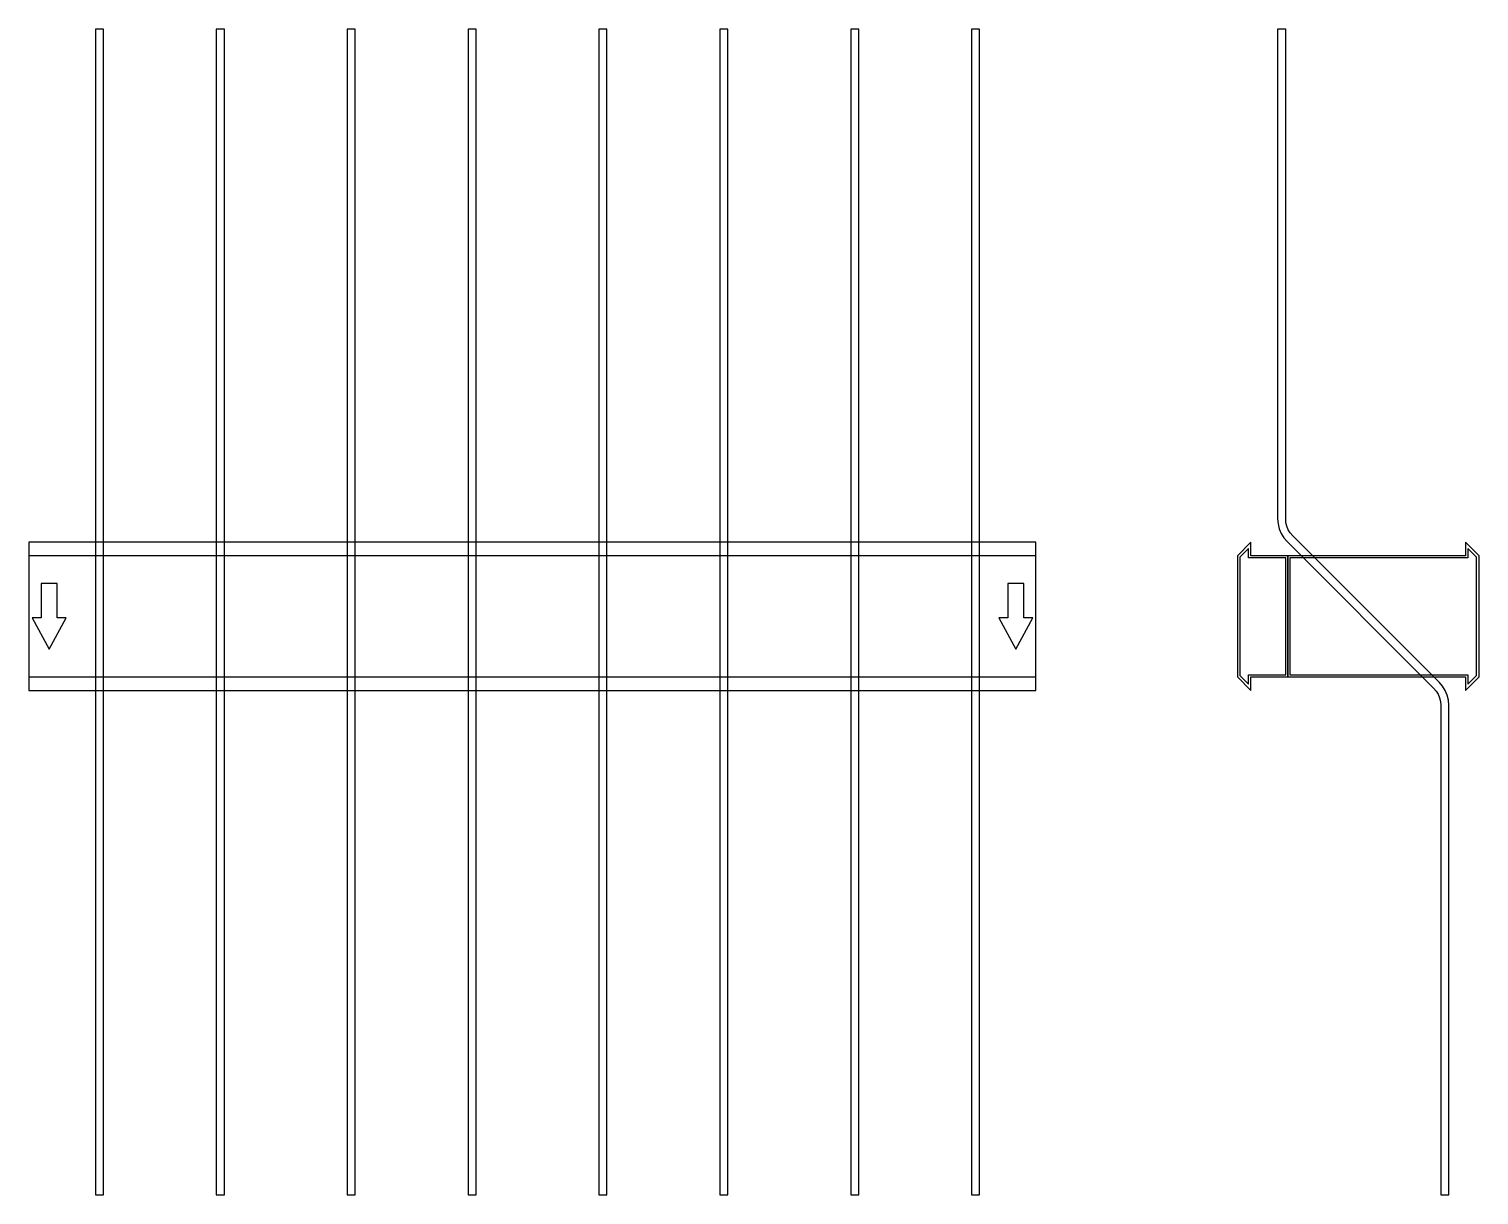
# Model space of a CAD drawing. Extents: x 0 to 1440, y -575 to 583.
import ezdxf

# ---------------------------------------------------------------- set-up
doc = ezdxf.new("R2010")
doc.units = 0
doc.layers.add('Halfen', color=7, linetype='CONTINUOUS')

msp = doc.modelspace()

# ---------------------------------------------------------------- linework, layer by layer
at = {"layer": 'Halfen', "color": 7}
for points in [[(74, -574.569), (74, 583.197), (66, 583.197), (66, -574.569)], [(194, -574.569), (194, 583.197), (186, 583.197), (186, -574.569)], [(324, -574.569), (324, 583.197), (316, 583.197), (316, -574.569)], [(444, -574.569), (444, 583.197), (436, 583.197), (436, -574.569)], [(574, -574.569), (574, 583.197), (566, 583.197), (566, -574.569)], [(694, -574.569), (694, 583.197), (686, 583.197), (686, -574.569)], [(824, -574.569), (824, 583.197), (816, 583.197), (816, -574.569)], [(944, -574.569), (944, 583.197), (936, 583.197), (936, -574.569)], [(1410, -574.569), (1410, -88.284), (1409.606, -83.278), (1408.434, -78.396), (1406.512, -73.757), (1403.889, -69.475), (1400.627, -65.657), (1255.029, 79.941), (1252.584, 82.805), (1250.616, 86.016), (1249.175, 89.495), (1248.295, 93.157), (1248, 96.912), (1248, 583.197), (1240, 583.197), (1240, 96.912), (1240.394, 91.906), (1241.566, 87.023), (1243.488, 82.384), (1246.111, 78.103), (1249.373, 74.284), (1394.971, -71.314), (1397.416, -74.177), (1399.384, -77.388), (1400.825, -80.868), (1401.705, -84.53), (1402, -88.284), (1402, -574.569)], [(0, -73.5), (1000, -73.5), (1000, 73.5), (0, 73.5)], [(1250, -60), (1250, 60), (1213.5, 60), (1213.5, 73.5), (1200, 60), (1200, -60), (1213.5, -73.5), (1213.5, -60)], [(1440, -60), (1440, 60), (1426.5, 73.5), (1426.5, 60), (1250, 60), (1250, -60), (1426.5, -60), (1426.5, -73.5)], [(0, -60), (1000, -60), (1000, 60), (0, 60)], [(1248, -58), (1248, 58), (1211, 58), (1211, 67.25), (1202.5, 58.75), (1202.5, -58.75), (1211, -67.25), (1211, -58)], [(1437.5, -58.75), (1437.5, 58.75), (1429, 67.25), (1429, 58), (1252, 58), (1252, -58), (1429, -58), (1429, -67.25)], [(20, -32.5), (37, -1.5), (28, -1.5), (28, 32.5), (12, 32.5), (12, -1.5), (3, -1.5)], [(980, -32.5), (997, -1.5), (988, -1.5), (988, 32.5), (972, 32.5), (972, -1.5), (963, -1.5)]]:
    msp.add_lwpolyline(points, close=True, dxfattribs=at)

doc.saveas('drawing.dxf')
